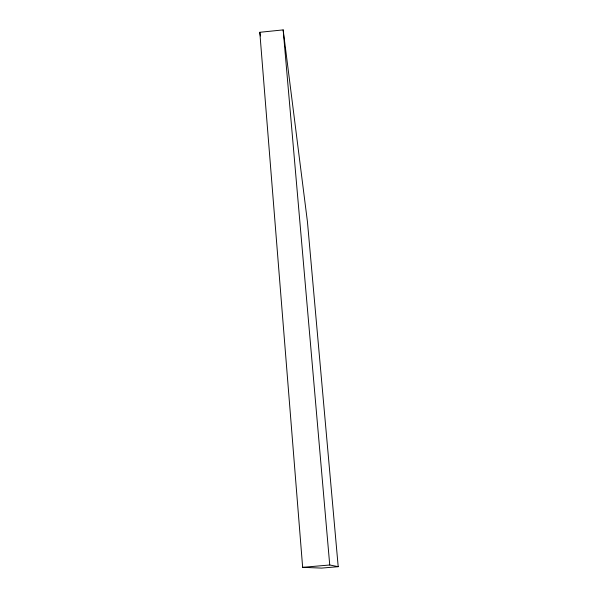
<?xml version="1.0" encoding="UTF-8"?>
<svg xmlns="http://www.w3.org/2000/svg" width="598" height="598" viewBox="0 0 598 598"><rect width="100%" height="100%" fill="white"/><g stroke="black" fill="none" stroke-linecap="round" stroke-linejoin="round"><path stroke-width="0.9" d="M259.801 32.285L283.16 29.9L307.447 221.828L338.199 566.68L321.672 568.1L302.648 567.33L259.801 32.285L260.429 35.955M302.648 567.33L329.737 564.998L338.199 566.68M283.16 29.9L329.737 564.998"/></g></svg>
